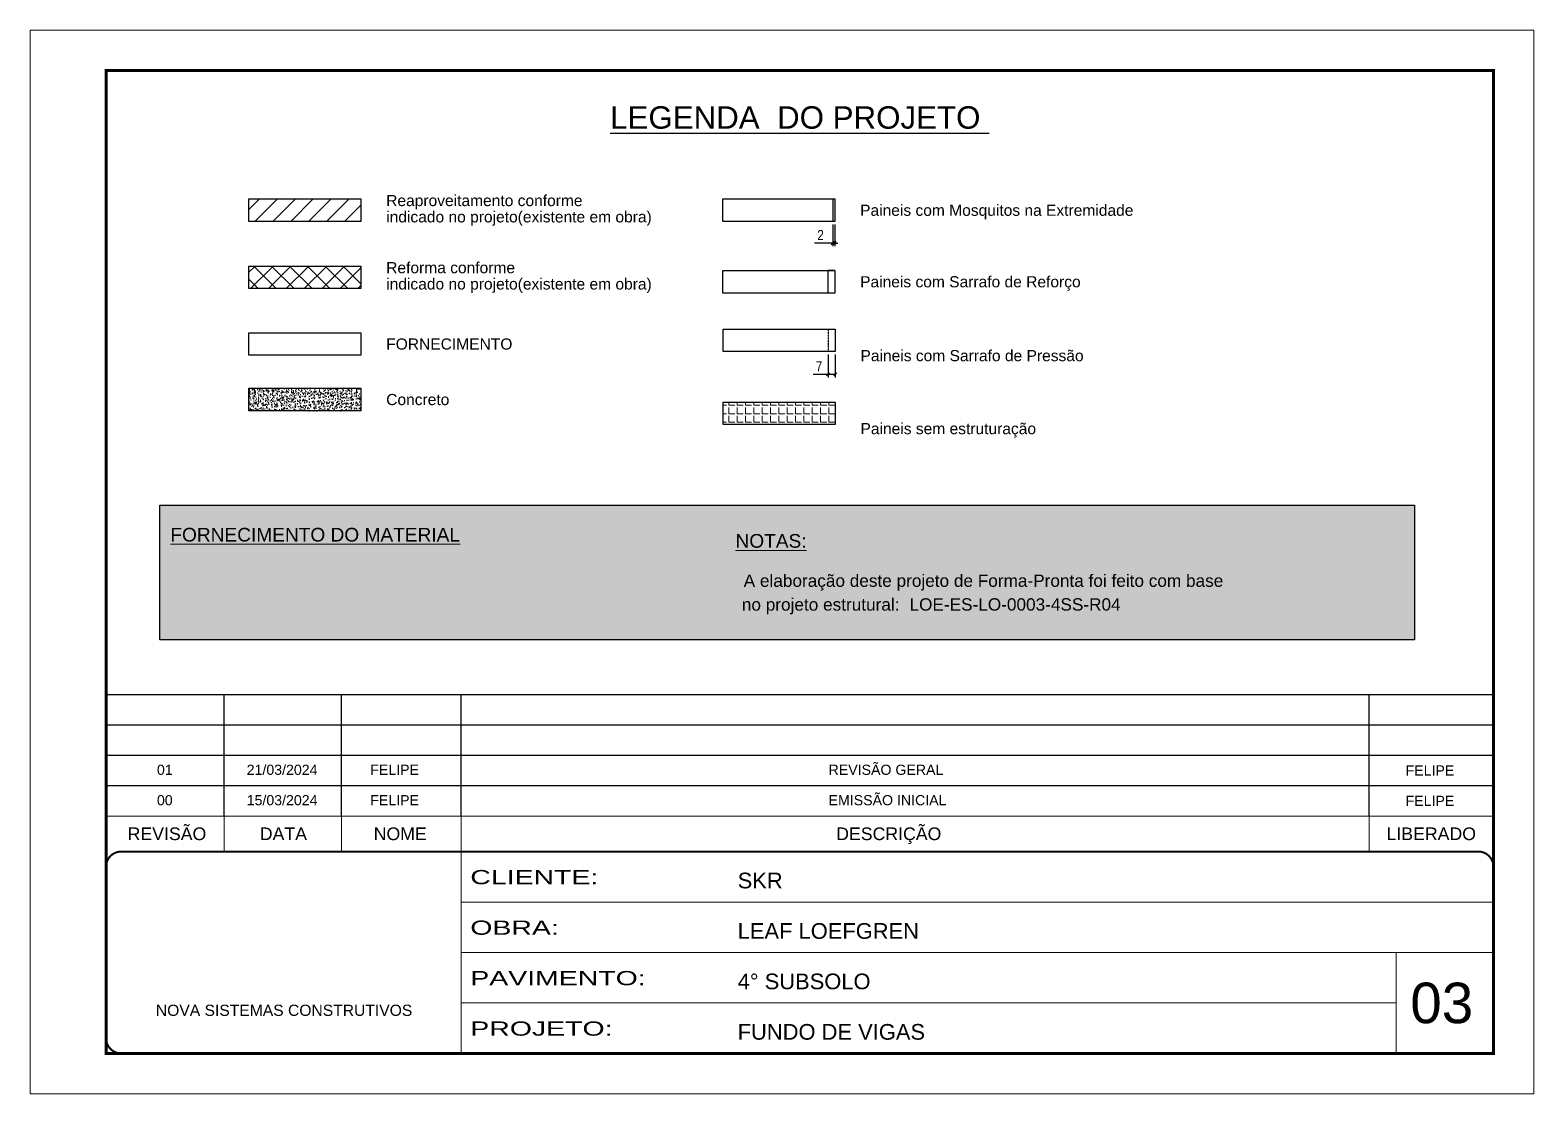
# Model space of a CAD drawing. Header units: millimetres. Extents: x 1959 to 8212, y 239 to 4735.
# Drawn here: x 5129 to 6614, y 3685 to 4735 of the extents above; entities that cross this region are included whole.
import ezdxf
from ezdxf.enums import TextEntityAlignment as Align

# ---------------------------------------------------------------- set-up
doc = ezdxf.new("R2010")
doc.units = ezdxf.units.MM
for name, pattern in [('CONTINUO', [0]), ('DASHED', [0.75, 0.5, -0.25]), ('HIDDEN', [0.375, 0.25, -0.125])]:
    doc.linetypes.add(name, pattern=pattern)
for name, color, linetype, lineweight in [('CARIMBO', 255, 'Continuous', 9), ('Folhas', 255, 'Continuous', 9), ('Hachura', 251, 'Continuous', 9), ('REAPROVEITAMENTO', 251, 'Continuous', 9), ('SARRAFO DE PRESSAO', 251, 'DASHED', 9)]:
    doc.layers.add(name, color=color, linetype=linetype, lineweight=lineweight)
for name, color, linetype in [('COTA', 241, 'Continuous'), ('Painéis', 200, 'Continuous'), ('SARR_2.2x7', 40, 'Continuous')]:
    doc.layers.add(name, color=color, linetype=linetype)
doc.layers.add('Demarcação 2', color=7, linetype='Continuous', lineweight=9, true_color=0xe0e0e0)
doc.styles.add('ARIAL', font='arial.ttf')
doc.styles.add('COTA TECNICA', font='techl___.ttf', dxfattribs={"height": 10})
doc.styles.add('Tecnologia', font='')
doc.styles.get('Tecnologia').set_extended_font_data('Forgotten Futurist')
doc.dimstyles.new('PAINEL', dxfattribs={"dimtxt": 10, "dimasz": 3, "dimexe": 3, "dimexo": 3, "dimgap": 3, "dimtad": 1, "dimdec": 1, "dimzin": 12, "dimdsep": 46, "dimtxsty": 'COTA TECNICA', "dimblk1": 'OBLIQUE', "dimblk2": 'OBLIQUE', "dimsah": 1, "dimcen": 0.9, "dimclrd": 4, "dimclre": 4, "dimclrt": 240, "dimadec": 1, "dimazin": 3, "dimtfac": 1, "dimtdec": 1, "dimtmove": 0, "dimatfit": 3, "dimfxl": 1, "dimtolj": 1, "dimtzin": 12, "dimarcsym": 0})

# ---------------------------------------------------------------- blocks, each defined once
blk = doc.blocks.new('9999999999')
at = {"color": 30, "linetype": 'CONTINUO'}
for p, q in [((98564.6, 34230.2), (98564.6, 34429.4)), ((98564.6, 34379.6), (99584, 34379.6)), ((98564.6, 34329.8), (99488, 34329.8)), ((99584, 34329.8), (99488, 34329.8)), ((99488, 34329.8), (99488, 34230.2)), ((98564.6, 34280), (99488, 34280))]:
    blk.add_line(p, q, dxfattribs=at)
at = {"color": 30, "linetype": 'CONTINUO', "const_width": 2}
blk.add_lwpolyline([(99584, 34230.2), (99584, 34414.4, 0.414214), (99569, 34429.4), (98229, 34429.4, 0.414214), (98214, 34414.4), (98214, 34245.2, 0.414214), (98229, 34230.2), (99584, 34230.2)], format="xyb", dxfattribs=at)
at = {"layer": 'Folhas'}
blk.add_lwpolyline([(98139, 34190.2), (99624, 34190.2), (99624, 35240.2), (98139, 35240.2)], close=True, dxfattribs=at)
at = {"layer": 'Folhas', "color": 30, "const_width": 3}
blk.add_lwpolyline([(98214, 34230.2), (99584, 34230.2), (99584, 35200.2), (98214, 35200.2)], close=True, dxfattribs=at)
at = {"color": 7, "linetype": 'Continuous', "ltscale": 5, "style": 'ARIAL'}
for s, height, p in [('SKR', 15.48, (98837.7, 34393.1)), ('LEAF LOEFGREN', 15.483, (98837.7, 34343.3)), ('4° SUBSOLO', 15.48, (98837.7, 34293.5)), ('NOVA SISTEMAS CONSTRUTIVOS', 11.059, (98263.2, 34267.2)), ('FUNDO DE VIGAS', 15.483, (98837.7, 34243.7))]:
    blk.add_text(s, height=height, dxfattribs=at).set_placement(p)
at = {"layer": 'Folhas', "color": 7, "style": 'Tecnologia', "width": 1.5}
for s, p in [('CLIENTE:', (98573.7, 34397.2)), ('OBRA:', (98573.7, 34347.3)), ('PAVIMENTO:', (98573.7, 34297.5)), ('PROJETO:', (98573.7, 34247.7))]:
    blk.add_text(s, height=14, dxfattribs=at).set_placement(p)
blk = doc.blocks.new('_Oblique')
at = {"color": 0, "linetype": 'ByBlock', "lineweight": -2}
blk.add_line((-0.5, -0.5), (0.5, 0.5), dxfattribs=at)
blk = doc.blocks.new('*D5')
at = {"layer": 'COTA', "color": 4, "lineweight": -2, "transparency": 16777216}
for p, q in [((5921.4, 4543.3), (5921.4, 4521.9)), ((5923.4, 4543.3), (5923.4, 4521.9)), ((5921.4, 4524.9), (5903.3, 4524.9)), ((5923.4, 4524.9), (5921.4, 4524.9)), ((5923.4, 4524.9), (5926.4, 4524.9))]:
    blk.add_line(p, q, dxfattribs=at)
at = {"layer": 'Defpoints', "color": 0, "transparency": 16777216}
for p in [(5921.4, 4546.3), (5923.4, 4546.3), (5921.4, 4524.9)]:
    blk.add_point(p, dxfattribs=at)
at = {"layer": 'COTA', "color": 4, "lineweight": -2, "transparency": 16777216, "xscale": 3, "yscale": 3, "zscale": 3}
blk.add_blockref('_Oblique', (5921.4, 4524.9), dxfattribs=at)
at = {"layer": 'COTA', "color": 4, "lineweight": -2, "transparency": 16777216, "xscale": 3, "yscale": 3, "zscale": 3, "rotation": 180}
blk.add_blockref('_Oblique', (5923.4, 4524.9), dxfattribs=at)
at = {"layer": 'COTA', "color": 240, "transparency": 16777216, "insert": (5909.3, 4532.9), "char_height": 10, "attachment_point": 5, "style": 'COTA TECNICA'}
blk.add_mtext('\\A1;2', dxfattribs=at)
blk = doc.blocks.new('*D6')
at = {"layer": 'COTA', "color": 4, "lineweight": -2, "transparency": 16777216}
for p, q in [((5916.8, 4414.9), (5916.8, 4392.4)), ((5923.8, 4414.9), (5923.8, 4392.4)), ((5916.8, 4395.4), (5902, 4395.4)), ((5923.8, 4395.4), (5916.8, 4395.4))]:
    blk.add_line(p, q, dxfattribs=at)
at = {"layer": 'Defpoints', "color": 0, "transparency": 16777216}
for p in [(5916.8, 4417.9), (5923.8, 4417.9), (5916.8, 4395.4)]:
    blk.add_point(p, dxfattribs=at)
at = {"layer": 'COTA', "color": 4, "lineweight": -2, "transparency": 16777216, "xscale": 3, "yscale": 3, "zscale": 3, "rotation": 180}
blk.add_blockref('_Oblique', (5916.8, 4395.4), dxfattribs=at)
at = {"layer": 'COTA', "color": 4, "lineweight": -2, "transparency": 16777216, "xscale": 3, "yscale": 3, "zscale": 3}
blk.add_blockref('_Oblique', (5923.8, 4395.4), dxfattribs=at)
at = {"layer": 'COTA', "color": 240, "transparency": 16777216, "insert": (5907.9, 4403.4), "char_height": 10, "attachment_point": 5, "style": 'COTA TECNICA'}
blk.add_mtext('\\A1;7', dxfattribs=at)

msp = doc.modelspace()

# ---------------------------------------------------------------- hatches: boundary and pattern name
at = {"layer": 'COTA', "linetype": 'Continuous', "ltscale": 200}
h = msp.add_hatch(dxfattribs=at)
h.set_pattern_fill('AR-CONC', color=256, scale=0.9)
h.set_pattern_definition([(50, (-98477.8803, -30474.8864), (6.45534164, -0.56476921), [0.675, -7.425]), (355, (-98477.88, -30474.8864), (-1.248762, 6.7697292), [0.54, -5.94]), (100.4514445, (-98477.3423, -30474.9335), (5.20657962, 6.20495992), [0.57366173, -6.310279]), (46.1842, (-98477.88, -30473.0864), (9.605172, -1.4896735), [1.0125, -11.1375]), (96.6356355, (-98477.08, -30473.211), (8.4119575, 8.7670674), [0.8604931, -9.4654238]), (351.184164, (-98477.88, -30473.086), (8.4119575, 8.7670674), [0.81, -8.91]), (21, (-98476.9803, -30473.5364), (5.37216347, -3.62357002), [0.675, -7.425]), (326, (-98476.98, -30473.5364), (2.189838, 6.5263504), [0.54, -5.94]), (71.451445, (-98476.5326, -30473.8384), (7.5620014, 2.90278038), [0.5736617, -6.310279]), (37.5, (-98477.8803, -30474.8864), (0.1094387, 2.996044684), [0, -5.868, 0, -6.03, 0, -5.9625]), (7.5, (-98477.8803, -30474.8864), (2.36762584, 3.54970541), [0, -3.438, 0, -5.733, 0, -2.2725]), (327.5, (-98479.8873, -30474.8864), (4.804401926, -0.202993846), [0, -2.25, 0, -7.02, 0, -9.315]), (317.5, (-98480.7873, -30474.8864), (5.24867552, 0.90094484), [0, -2.925, 0, -4.662, 0, -6.615])])
h.paths.add_polyline_path([(5455.43, 4359.44), (5455.43, 4381.7), (5344.87, 4381.7), (5344.87, 4359.44)])
at = {"layer": 'Demarcação 2'}
h = msp.add_hatch(color=8, dxfattribs=at)
h.set_gradient(color1=(112, 112, 112), one_color=1, tint=1, name='SPHERICAL')
h.paths.add_polyline_path([(5256.94, 4266.3), (6495.88, 4266.3), (6495.88, 4133.29), (5256.94, 4133.29)])
at = {"layer": 'Hachura'}
h = msp.add_hatch(dxfattribs=at)
h.set_pattern_fill('ANGLE', color=256, scale=30)
h.set_pattern_definition([(0, (-98477.88, -30474.8864), (0, 8.25), [6, -2.25]), (90, (-98477.88, -30474.8864), (-8.25, 5e-16), [6, -2.25])])
h.paths.add_polyline_path([(5923.77, 4345.83), (5923.77, 4368.08), (5813.2, 4368.08), (5813.2, 4345.83)])
at = {"layer": 'REAPROVEITAMENTO'}
h = msp.add_hatch(dxfattribs=at)
h.set_pattern_fill('ANSI31', color=256, scale=100, style=0)
h.set_pattern_definition([(45, (6395.145, 7747.326), (-8.838835, 8.838835), [])])
h.paths.add_polyline_path([(5344.87, 4568.54), (5344.87, 4546.29), (5455.43, 4546.29), (5455.43, 4568.54)])
h = msp.add_hatch(dxfattribs=at)
h.set_pattern_fill('ANSI37', color=256, scale=100, style=0)
h.set_pattern_definition([(45, (-94510.872, -30270.41), (-8.8388348, 8.8388348), []), (135, (-94510.872, -30270.41), (-8.8388348, -8.8388348), [])])
h.paths.add_polyline_path([(5344.87, 4502.3), (5344.87, 4480.05), (5455.43, 4480.05), (5455.43, 4502.3)])

# ---------------------------------------------------------------- linework, layer by layer
at = {"color": 30}
for p, q in [((5203.77, 4079.46), (6573.77, 4079.46)), ((5320.53, 3959.46), (5320.53, 4079.46)), ((5436.19, 3959.46), (5436.19, 4079.46)), ((5554.35, 3959.46), (5554.35, 4079.46)), ((6451.11, 3959.46), (6451.11, 4079.46)), ((5203.77, 4049.46), (6573.77, 4049.46)), ((5203.77, 4019.46), (6573.77, 4019.46)), ((5203.77, 3989.46), (6573.77, 3989.46))]:
    msp.add_line(p, q, dxfattribs=at)
msp.add_lwpolyline([(5256.94, 4266.3), (6495.88, 4266.3), (6495.88, 4133.29), (5256.94, 4133.29)], close=True, dxfattribs=at)
at = {"color": 30, "const_width": 1}
for points in [[(5203.77, 3959.46), (6573.77, 3959.46)], [(5320.53, 3959.46), (5320.53, 3924.46)], [(5436.19, 3959.46), (5436.19, 3924.46)], [(5554.35, 3959.46), (5554.35, 3924.46)], [(6451.11, 3959.46), (6451.11, 3924.46)]]:
    msp.add_lwpolyline(points, dxfattribs=at)
at = {"layer": 'COTA', "linetype": 'Continuous', "ltscale": 200}
msp.add_lwpolyline([(5344.87, 4381.7), (5455.43, 4381.7), (5455.43, 4359.44), (5344.87, 4359.44)], close=True, dxfattribs=at)
at = {"layer": 'Painéis', "linetype": 'Continuous'}
msp.add_line((5921.41, 4568.54), (5921.41, 4546.29), dxfattribs=at)
for points in [[(5344.87, 4568.54), (5455.43, 4568.54), (5455.43, 4546.29), (5344.87, 4546.29)], [(5812.84, 4568.54), (5923.41, 4568.54), (5923.41, 4546.29), (5812.84, 4546.29)], [(5344.87, 4502.3), (5455.43, 4502.3), (5455.43, 4480.05), (5344.87, 4480.05)], [(5812.84, 4497.94), (5923.41, 4497.94), (5923.41, 4475.69), (5812.84, 4475.69)], [(5344.87, 4436.5), (5455.43, 4436.5), (5455.43, 4414.25), (5344.87, 4414.25)], [(5813.2, 4440.11), (5923.77, 4440.11), (5923.77, 4417.86), (5813.2, 4417.86)], [(5813.2, 4368.08), (5923.77, 4368.08), (5923.77, 4345.83), (5813.2, 4345.83)]]:
    msp.add_lwpolyline(points, close=True, dxfattribs=at)
at = {"layer": 'SARR_2.2x7', "linetype": 'Continuous'}
for p, q in [((5923.41, 4497.94), (5916.41, 4497.94)), ((5923.41, 4475.69), (5916.41, 4475.69))]:
    msp.add_line(p, q, dxfattribs=at)
at = {"layer": 'SARR_2.2x7'}
for p, q in [((5916.41, 4497.94), (5916.41, 4475.69)), ((5923.41, 4497.94), (5923.41, 4475.69))]:
    msp.add_line(p, q, dxfattribs=at)
at = {"layer": 'SARR_2.2x7', "linetype": 'HIDDEN'}
msp.add_line((5916.77, 4440.11), (5916.77, 4417.86), dxfattribs=at)

# ---------------------------------------------------------------- block references
at = {"layer": 'SARRAFO DE PRESSAO', "color": 6, "linetype": 'ByBlock'}
msp.add_blockref('9999999999', (-93010.21, -30504.99), dxfattribs=at)

# ---------------------------------------------------------------- texts
at = {"color": 0, "linetype": 'Continuous', "ltscale": 5, "style": 'ARIAL'}
msp.add_text('%%ULEGENDA  DO PROJETO ', height=22.1184, dxfattribs=at).set_placement((5888.68, 4637.89), align=Align.CENTER)
at = {"style": 'ARIAL'}
for s, p in [('REVISÃO', (5263.95, 3941.96)), ('DESCRIÇÃO', (5976.73, 3941.96)), ('DATA', (5378.93, 3941.96)), ('NOME', (5494.28, 3941.96)), ('LIBERADO', (6512.41, 3941.96))]:
    msp.add_text(s, height=12.5, dxfattribs=at).set_placement(p, align=Align.MIDDLE_CENTER)
at = {"layer": 'CARIMBO', "style": 'ARIAL'}
for s, p in [('Reaproveitamento conforme ', (5480.43, 4566.99)), ('Paineis com Mosquitos na Extremidade', (5948.41, 4557.41)), ('indicado no projeto(existente em obra)', (5480.43, 4550.9)), ('Reforma conforme ', (5480.43, 4500.76)), ('indicado no projeto(existente em obra)', (5480.43, 4484.67)), ('Paineis com Sarrafo de Reforço', (5948.41, 4486.81)), ('FORNECIMENTO', (5480.43, 4425.37)), ('Paineis com Sarrafo de Pressão', (5948.77, 4413.92)), ('Concreto', (5480.43, 4370.57)), ('Paineis sem estruturação', (5948.77, 4341.89))]:
    msp.add_text(s, height=11, dxfattribs=at).set_placement(p, align=Align.MIDDLE_LEFT)
at = {"layer": 'CARIMBO', "color": 5, "style": 'ARIAL'}
for s, height, p in [('%%UFORNECIMENTO DO MATERIAL', 13.5, (5267.29, 4230.43)), ('%%UNOTAS:', 13.5, (5825.36, 4224.31)), ('  A elaboração deste projeto de Forma-Pronta foi feito com base', 12.15, (5824.01, 4185.7)), ('  no projeto estrutural:', 12.15, (5822.19, 4162.22))]:
    msp.add_text(s, height=height, dxfattribs=at).set_placement(p)
at = {"layer": 'CARIMBO', "color": 1, "style": 'ARIAL'}
msp.add_text('LOE-ES-LO-0003-4SS-R04', height=12.15, dxfattribs=at).set_placement((5997.18, 4162.26))
at = {"layer": 'CARIMBO', "style": 'ARIAL'}
for s, p in [('01', (5254.03, 4000.14)), ('21/03/2024', (5342.68, 4000.14)), ('FELIPE', (5464.72, 4000.14)), ('REVISÃO GERAL', (5917.27, 4000.14)), ('00', (5254.03, 3970.14)), ('15/03/2024', (5342.68, 3970.14)), ('FELIPE', (5464.72, 3970.14)), ('EMISSÃO INICIAL', (5917.27, 3970.14))]:
    msp.add_text(s, height=10, dxfattribs=at).set_placement(p)
at = {"layer": 'CARIMBO', "color": 7, "style": 'ARIAL'}
msp.add_text('03', height=40, dxfattribs=at).set_placement((6491.68, 3755.02))
at = {"layer": 'CARIMBO', "style": 'ARIAL'}
for p in [(6511.12, 4004.46), (6511.12, 3974.46)]:
    msp.add_attdef('FELIPE', text='', height=10, dxfattribs=at).set_placement(p, align=Align.MIDDLE_CENTER)

# ---------------------------------------------------------------- dimensions: what is measured, and where the dimension line sits
at = {"layer": 'COTA'}
for base, p1, p2, picture, middle in [((5921.41, 4524.87), (5923.41, 4546.29), (5921.41, 4546.29), '*D5', (5909.35, 4532.87)), ((5916.77, 4395.37), (5923.77, 4417.86), (5916.77, 4417.86), '*D6', (5907.9, 4403.45))]:
    dim = msp.add_linear_dim(base=base, p1=p1, p2=p2, dimstyle='PAINEL', dxfattribs=at)
    dim.commit()
    dim.dimension.update_dxf_attribs({"geometry": picture, "text_midpoint": middle})

doc.saveas('drawing.dxf')
